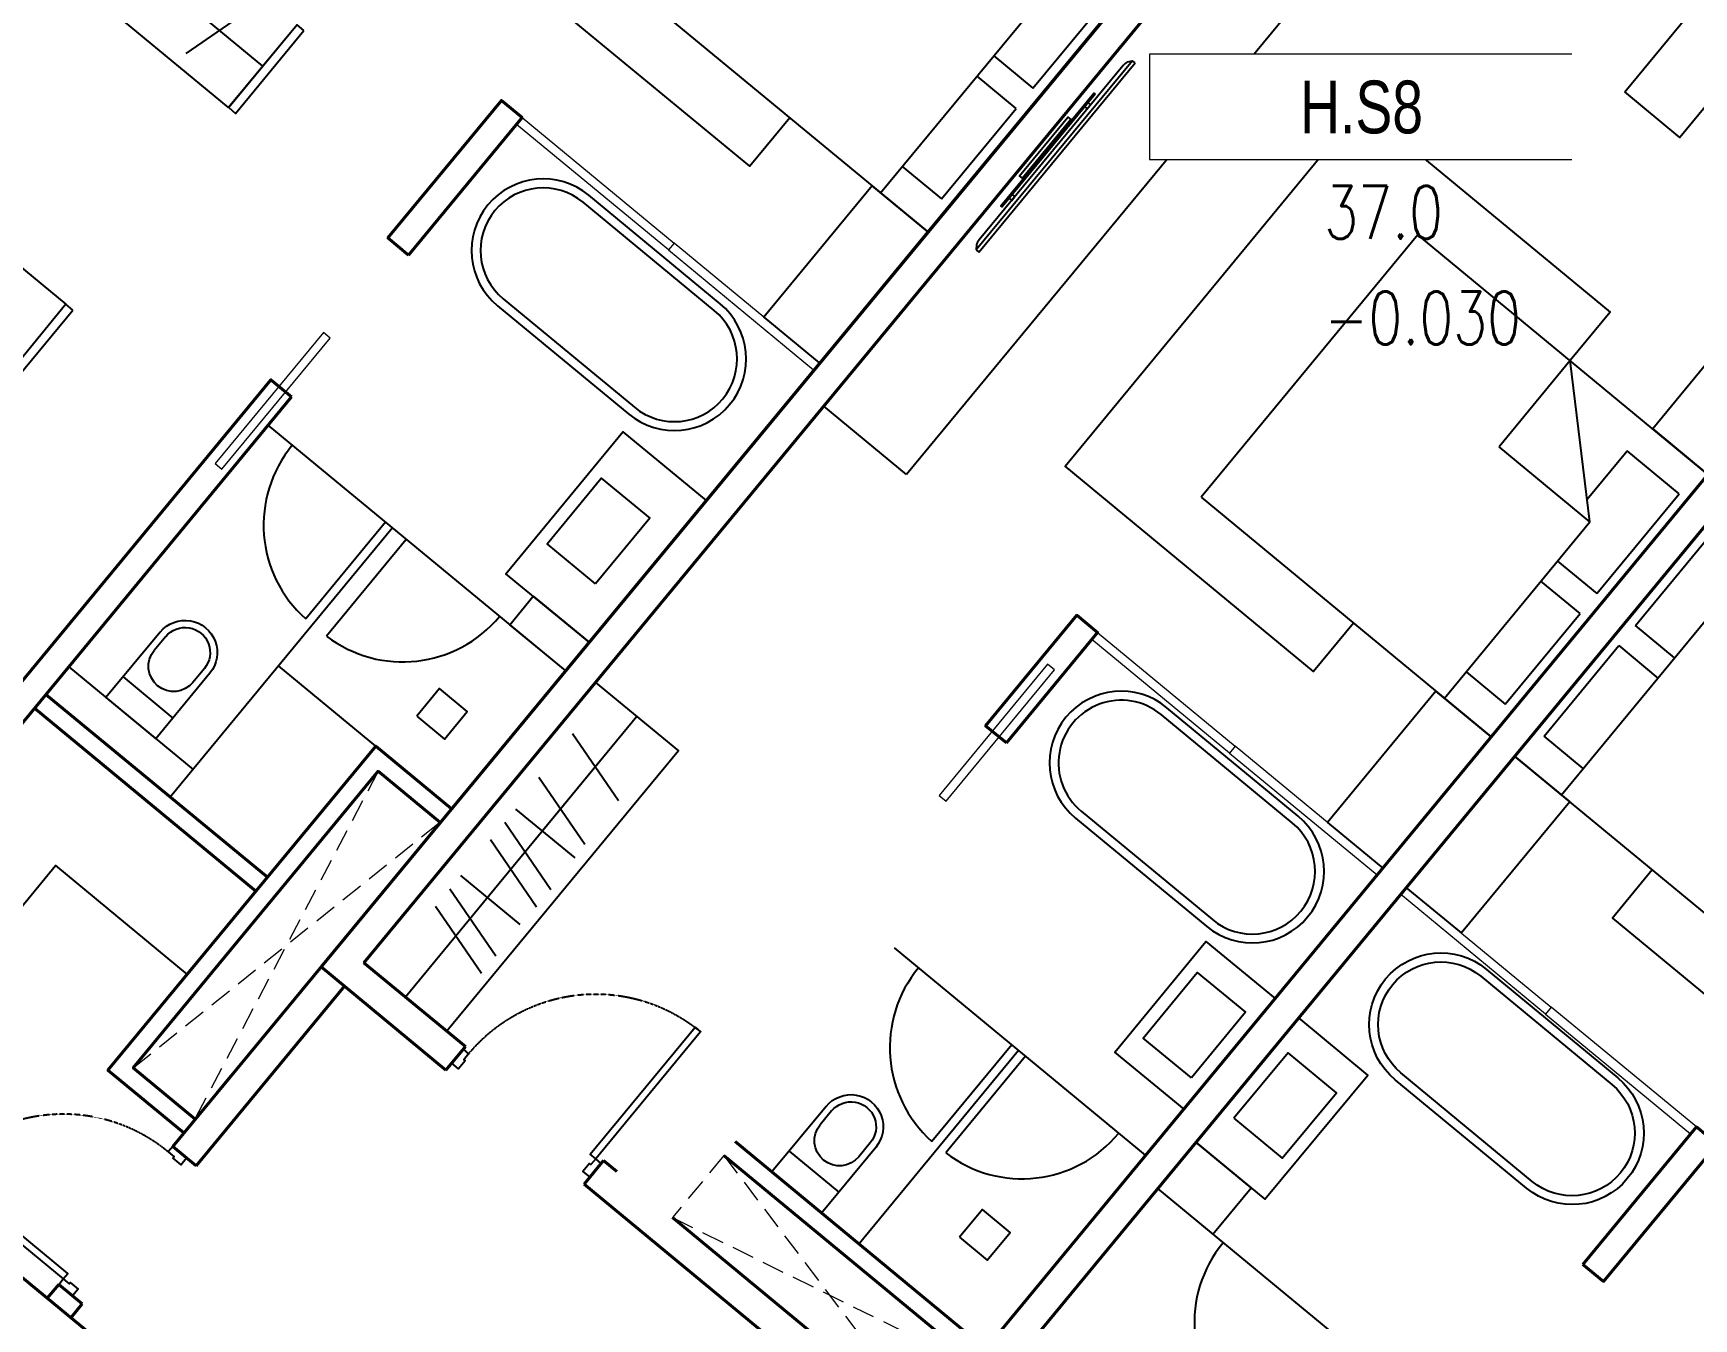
# Model space of a CAD drawing. Header units: millimetres. Extents: x -361611864 to 361244677, y -284134798 to 284403648.
# Drawn here: x -68687 to -59417, y 155407 to 162583 of the extents above; entities that cross this region are included whole.
import ezdxf
from ezdxf.enums import TextEntityAlignment as Align
from ezdxf.xclip import XClip

# ---------------------------------------------------------------- set-up
doc = ezdxf.new("R2010")
doc.units = ezdxf.units.MM
doc.header["$MEASUREMENT"] = 0
doc.header["$XCLIPFRAME"] = 0
doc.set_wipeout_variables(frame=1)
doc.linetypes.add('HIDDEN', pattern=[0.375, 0.25, -0.125])
doc.linetypes.add('TYPICAL 2 +1 BEDROOM FRONT$0$DASHED2', pattern=[9.524999999999999, 6.35, -3.175])
for name, color, linetype in [('A-_FURN----_E-_N', 251, 'Continuous'), ('A-DRAIN', 251, 'Continuous'), ('A-FURNITURE', 251, 'Continuous'), ('A-UNIT', 1, 'Continuous'), ('TYPICAL 1 BEDROOM$0$A-_DOOR----_E-', 32, 'Continuous'), ('TYPICAL 2 +1 BEDROOM FRONT$0$A-_DOOR----_E-', 32, 'Continuous')]:
    doc.layers.add(name, color=color, linetype=linetype)
for name, color, linetype, lineweight in [('A-DOOR', 1, 'Continuous', 9), ('KT-Chuviet', 255, 'Continuous', 15), ('KT-Kich thuoc', 159, 'Continuous', 18), ('KT-lomo nuoc', 3, 'HIDDEN', 5), ('KT-Net cat', 1, 'Continuous', 40), ('KT-Net cua', 87, 'Continuous', 9), ('KT-Net thay', 7, 'Continuous', 15), ('KT-Net truc', 18, 'Continuous', 15)]:
    doc.layers.add(name, color=color, linetype=linetype, lineweight=lineweight)
doc.styles.add('font unicode ccu', font='arial.ttf')
doc.styles.add('ROMANS', font='ROMANS.SHX')

# ---------------------------------------------------------------- blocks, each defined once
blk = doc.blocks.new('bath')
at = {"elevation": -1.073185103658836e-06}
for points in [[(-6268.288765812293, -73045.86497504462, -1), (-6268.288765812293, -73845.86497506325), (-7218.28876571916, -73845.86497506371, -1), (-7218.28876571916, -73045.86497504462)], [(-6268.288765812293, -73095.86497504462, -1), (-6268.288765812293, -73795.86497506371), (-7218.28876571916, -73795.86497506325, -1), (-7218.28876571916, -73095.86497504462)]]:
    blk.add_lwpolyline(points, format="xyb", close=True, dxfattribs=at)
blk = doc.blocks.new('BEDH-1')
for p, q in [((475, -1.054711873393899e-13), (-475, 1.054711873393899e-13)), ((-475, 1.054711873393899e-13), (-475.0000000000002, -1050)), ((-381.8394731497392, -27.72451273631296), (-381.8394731497393, -215.2726866770535)), ((-20.94842891092413, -27.72451273631304), (-381.8394731497392, -27.72451273631296)), ((-20.94842891092416, -169.6087834425271), (-20.94842891092413, -27.72451273631304)), ((379.7956140944734, -27.72451273631313), (52.11540216114371, -27.72451273631306)), ((52.11540216114371, -27.72451273631306), (52.11540216114368, -169.6087834425271)), ((379.7956140944734, -169.6087834425271), (379.7956140944734, -27.72451273631313)), ((474.9999999999998, -1050), (475, -1.054711873393899e-13)), ((-162.6479800441303, -169.608783442527), (-475.0000000000001, -498.4003835124894)), ((474.9999999999999, -169.6087834425272), (-162.6479800441303, -169.608783442527)), ((-162.6479800441303, -169.608783442527), (-162.6479800441303, -498.4003835124894)), ((-206.9290897110478, -215.2726866770535), (-381.8394731497393, -215.2726866770535)), ((-475.0000000000001, -498.4003835124894), (-162.6479800441303, -498.4003835124894)), ((-475.0000000000002, -1050), (474.9999999999998, -1050))]:
    blk.add_line(p, q)
blk = doc.blocks.new('Hotel Module')
at = {"layer": 'A-FURNITURE'}
blk.add_line((4115.162532453767, -2019.968790905259, 2.979288549069363e-06), (2015.162530689879, -2019.995003917662, -0.05002286630529611), dxfattribs=at)
for points, elevation in [([(3714.653815290701, -2355.041149470955), (4114.653356135612, -2355.719046805287), (4115.160914374246, -2020.31023606786), (3715.161373531075, -2019.632338731841)], -1.321960033627556e-09), ([(4114.653356135612, -2355.719046805287), (3614.653907579195, -2354.90557480423), (3613.430003477988, -3254.905450709281), (4113.429452032564, -3255.718922710163)], -1.321960041867493e-09), ([(4036.69099391879, -2592.880189376097), (3686.69131548029, -2592.405664037971), (3686.047316812634, -3067.405227385636), (4036.046995251112, -3067.879752719949)], 9.379878892104392e-07), ([(4115.16043230777, -5150.018985117145), (3715.160432305915, -5150.016926137847), (3715.162492952099, -4199.999102585192), (4115.162492944626, -4200.001161562337)], -2.980796936447472e-06)]:
    blk.add_lwpolyline(points, close=True, dxfattribs=dict(at, elevation=elevation))
at = {"layer": 'A-FURNITURE', "elevation": -2.980796936553291e-06}
blk.add_lwpolyline([(3118.346123889874, -5150.012553133187), (3118.346122764749, -4800.012553129462), (1318.346122766641, -4800.012559868512), (1318.346131107544, -7400.012559762399), (3118.346131101956, -7400.012553027045), (3118.346129982579, -7050.012553133187)], dxfattribs=at)
at = {"layer": 'A-FURNITURE'}
blk.add_arc((2940.176448722785, -2018.619845512847, 0.08440773623640914), 699.9999999999987, 0.0009617760125450447, 87.95424866735075, dxfattribs=at)
at = {"layer": 'KT-Net cat'}
blk.add_line((4114.41687904943, -10099.99825588206), (4115.00386808662, -719.9982953729341), dxfattribs=at)
at = {"layer": 'KT-Net cat', "elevation": -0.05479021315888888}
blk.add_lwpolyline([(2015.162531002163, -3204.905512759578), (1865.162531007772, -3204.905466411554), (1865.162531005953, -4200.000075800752), (2015.162531007794, -4200.000122146826)], close=True, dxfattribs=at)
at = {"layer": 'KT-Net cua'}
for points, elevation in [([(3065.162511341965, -4200.000128455635), (3065.162511342009, -4150.000128455606), (2015.162531007831, -4150.000131713459), (2015.162531005932, -4200.000131715205)], -0.0547902131588404), ([(3065.162511347589, -4200.000128457323), (3065.162511342001, -4150.000128459302), (4115.162491678006, -4150.00013279554), (4115.162491681745, -4200.000132791698)], -0.05479021315884041)]:
    blk.add_lwpolyline(points, close=True, dxfattribs=dict(at, elevation=elevation))
at = {"layer": 'A-FURNITURE'}
blk.add_blockref('bath', (9746.731677098993, 69713.7286465501, -0.07493039716442063), dxfattribs=at)
at = {"layer": 'A-FURNITURE', "xscale": -2.000000000000002, "yscale": 2.000000000000002, "zscale": 2.000000000000002, "rotation": 269.9996115246304}
blk.add_blockref('BEDH-1', (4115.153338149859, -6100.019311636745, -2.9807969288702e-06), dxfattribs=at)
blk = doc.blocks.new('qweewe')
for p, q in [((-226617.649540008, -3043559.718917042, 0.0008727778800783348), (-226617.6495399146, -3043199.718917044, 0.0008727778800783348)), ((-226142.6495399146, -3043199.718917163, 0.0008727778800783348), (-226617.6495399146, -3043199.718917044, 0.0008727778800783348)), ((-226467.6495400079, -3043559.718917079, 0.0008727778800783348), (-226467.6495399145, -3043199.718917081, 0.0008727778800783348)), ((-226142.649539925, -3043239.718917165, 0.0008727778800783348), (-226242.649539925, -3043239.718917139, 0.0008727778800783348)), ((-226142.6495399976, -3043519.718917165, 0.0008727778800783348), (-226242.6495399976, -3043519.718917141, 0.0008727778800783348)), ((-226142.649540008, -3043559.718917165, 0.0008727778800783348), (-226617.649540008, -3043559.718917042, 0.0008727778800783348))]:
    blk.add_line(p, q)
for centre, radius, start, end in [((-226242.6495399613, -3043379.718917141, 0.0008727778800783348), 139.9999999999927, 89.99999998332474, 269.9999999833247), ((-226142.6495399613, -3043379.718917165, 0.0008727778800783348), 179.9999999999927, 269.9999999833247, 89.99999998332474), ((-226142.6495399613, -3043379.718917165, 0.0008727778800783348), 139.9999999999927, 269.9999999833247, 89.99999998332474)]:
    blk.add_arc(centre, radius, start, end)
blk = doc.blocks.new('weqwq333')
blk.add_wipeout([(789.9991194265974, -3.254973069968852e-07), (789.9999072943253, 22.459753119357448), (747.0709751061902, 22.459753119357444), (747.4999072943253, 24.95975311935699), (747.0709751061902, 27.459753119356876), (995.9999072943253, 27.45975311935689), (995.9999072943253, 37.459753119357), (930.999907294326, 37.459753119357), (930.999907294326, 57.459753119357), (1231.8664491169725, 57.459753118988104), (1249.7089296661925, 59.06439810742923), (1266.9787932754527, 63.82683536194902), (1278.4893502848695, 73.1432942404494), (1289.9999072942878, 82.4597531189515), (1289.9999072941914, 102.45975311891728), (-160.00009270580904, 102.45975311950394), (-160.00009270581904, 82.45975311947211), (-148.48953569637888, 73.14329424100924), (-136.9789786872534, 63.826835362552735), (-119.70911507775418, 59.06439810790778), (-101.86663452839275, 57.4597531194338), (198.99990729432534, 57.45975311935696), (198.99990729432534, 37.45975311935696), (133.99990729432488, 37.459753119356954), (133.99990729432488, 27.459753119356844), (382.9288394824605, 27.459753119358677), (382.9288394824605, 22.459753119357426), (339.9999072943251, 22.459753119357423), (339.9991199803412, 0.015785265669614107)]).dxf.layer = 'A-DRAIN'
at = {"layer": 'A-DRAIN'}
for p, q in [((-160.0000927059446, 102.4597531193867), (-160.0000927057117, 82.45975311938673)), ((1289.999907294055, 102.4597531189211), (-160.0000927059446, 102.4597531193867)), ((-160.0000927059446, 102.4597531193867), (-160.0000927057117, 82.45975311938673)), ((1289.999907294055, 82.45975311892107), (1289.999907294055, 102.4597531189211)), ((1289.999907294055, 82.45975311892107), (1289.999907294055, 102.4597531189211)), ((-160.0000927057117, 82.45975311938673), (1289.999907294055, 82.45975311892107)), ((-136.9789786871988, 63.8268353624735), (-160.0000927057117, 82.45975311938673)), ((-101.8666345283855, 57.45975311938673), (1231.866449116962, 57.45975311892107)), ((1266.97879327531, 63.82683536177501), (1289.999907294055, 82.45975311892107))]:
    blk.add_line(p, q, dxfattribs=at)
for points in [[(133.9999072942883, 37.4597531191539), (995.9999072942883, 37.4597531191539), (995.9999072945211, 27.45975311938673), (133.9999072945211, 27.45975311938673)], [(198.9999072942883, 57.45975311938673), (228.9999072940554, 57.45975311938673), (228.9999072942883, 37.45975311938673), (198.9999072942883, 37.4597531191539)], [(339.9999072942883, 22.4597531191539), (789.9999072942883, 22.4597531191539), (789.9991194263566, -3.254972398281097e-07), (339.9991199802607, 0.01578526548109949)], [(930.9999072942883, 57.4597531191539), (900.9999072945211, 57.4597531191539), (900.9999072942883, 37.45975311938673), (930.9999072945211, 37.4597531191539)]]:
    blk.add_lwpolyline(points, close=True, dxfattribs=at)
for centre, radius, start, end in [((-101.8666345283855, 157.4597531193867), 99.99999999999999, 249.4439547730391, 270), ((389.9999072940554, 24.9597531191539), 7.499999999999999, 160.5287793647328, 199.4712206352672), ((389.9999072940554, 24.9597531191539), 7.499999999999999, 340.5287793647328, 19.47122063526717), ((739.9999072945211, 24.9597531191539), 7.499999999999999, 160.5287793647328, 199.4712206352672), ((739.9999072945211, 24.9597531191539), 7.499999999999999, 340.5287793647328, 19.47122063526717), ((1231.866449116962, 157.4597531189211), 99.99999999999999, 270, 290.5560452225344)]:
    blk.add_arc(centre, radius, start, end, dxfattribs=at)
blk = doc.blocks.new('*U30')
at = {"layer": 'TYPICAL 2 +1 BEDROOM FRONT$0$A-_DOOR----_E-'}
for points in [[(79.99999999912372, 920), (39.9999999991237, 920), (39.99999999912325, 0), (79.99999999912325, 0)], [(0, 0), (0, 0), (0, 0), (39.99999999912325, 0), (39.99999999912325, -42), (49.99999999912689, -42), (49.99999999912689, -100), (0, -100), (0, -100), (0, -100)], [(1000, 0), (1000, 0), (1000, 0), (960.0000000008731, 0), (960.0000000008731, -42), (950.0000000008731, -42), (950.0000000008731, -100), (1000, -100), (1000, -100), (1000, -100)]]:
    blk.add_lwpolyline(points, close=True, dxfattribs=at)
at = {"layer": 'TYPICAL 2 +1 BEDROOM FRONT$0$A-_DOOR----_E-', "color": 8, "linetype": 'TYPICAL 2 +1 BEDROOM FRONT$0$DASHED2', "ltscale": 0.1}
blk.add_arc((39.99999999912325, 0), 920.0000000017498, 0, 90, dxfattribs=at)
blk = doc.blocks.new('*U1273')
at = {"layer": 'KT-lomo nuoc', "ltscale": 500}
for p, q in [((1209.830551216802, 1465.019725643951), (346.9805580070165, -286.5481118142145)), ((1556.811109223819, 1178.480910882075), (1.734723475976807e-18, -0.009297052340116354))]:
    blk.add_line(p, q, dxfattribs=at)
blk.add_lwpolyline([(1209.830551216802, 1465.019725643951), (1556.811109223819, 1178.480910882075), (346.9805580070165, -286.5481118142145), (1.734723475976807e-18, -0.009297052340116354)], close=True, dxfattribs=at)
blk = doc.blocks.new('Studio Spe.')
at = {"layer": 'A-FURNITURE'}
for p, q in [((1763.459858232294, 1396.8958484389), (1187.86734652624, 699.9119552074117)), ((1402.999376411666, 1303.470919396437), (1659.972133425181, 928.5240514380275)), ((1569.921685344656, 1162.545482621237), (470.8331231817428, -168.3518076587934)), ((1215.957741716062, 1059.39776829601, -0.1498657787379697), (1472.930498727714, 684.4509003479616, -0.1498657787379696)), ((1085.446568896179, 880.9804036632995, -0.1498657787379696), (1415.644593770732, 608.2946154475794, -0.1498657787379696)), ((1024.835398805444, 807.5857145570335, -0.1498657787379697), (1281.808155817096, 432.6388466024655, -0.1498657787379698)), ((944.9367797366576, 710.8356551608886, -0.1498657787379698), (1201.909536752035, 335.8887872039923, -0.1498657787379696)), ((778.5536838314729, 509.3606534673017, -0.1498657787379697), (1108.751708702301, 236.6748652528622, -0.1498657787379697)), ((717.9425137388753, 435.9659643596387, -0.1498657787379698), (974.9152707505273, 61.01909640646772, -0.1498657787379696)), ((638.0438946700888, 339.2159049660549, -0.1498657787379696), (895.0166516836034, -35.73096299223835, -0.1498657787379697)), ((4603.066673672816, -1051.764142067957), (3201.047615318064, 105.9252765817218, -1.852717659790763e-06)), ((3855.53992129871, -434.5790462324512, -4.852248700690376e-07), (3410.078733163042, -973.9669677389902, -4.852248700680693e-07)), ((3894.089636848803, -466.4148488961509, 0.1015206801559818), (3003.362951476214, -1546.508168560395, 0.04470892641004218)), ((3932.644528200937, -498.2569827102707, 4.126179181815274e-06), (3487.183340065269, -1037.644904212619, 4.126179181816249e-06))]:
    blk.add_line(p, q, dxfattribs=at)
for points in [[(3268.471142744209, 2747.848676223191), (2805.847404159169, 3129.900009800796), (5002.519282463501, 5790.192380072898), (5465.143021046679, 5408.141046495293)], [(8342.453914174315, 3476.890198650071), (8034.029899877933, 3731.595179781201), (7433.781619742018, 3004.228264820063), (7742.205634029087, 2749.523283689399)], [(239.5149746768002, 22.67650535819121), (1532.136992282351, 1587.928057285433), (1994.773289305274, 1205.871431251697), (702.1512716941361, -359.3801206775242)], [(6532.360914565128, 1284.505961339222), (6223.936900272471, 1539.210942473263), (5618.99903899568, 806.6919672468212), (5927.423053279024, 551.9869861159241)], [(4817.366225058504, -793.4849118235288), (4431.320279594802, -475.7292851489037), (4939.894552693062, 141.8088445945177), (5325.940498153039, -175.9467820776626)]]:
    blk.add_lwpolyline(points, close=True, dxfattribs=at)
for points, elevation in [([(7277.480829229578, 4884.420514027239), (7755.056181794032, 5462.712639706675), (8063.478648822755, 5208.005785005284), (7585.903830306605, 4629.713218289544)], 8.046148258777188e-08), ([(4859.488852020644, -620.129852002603), (4589.317072861188, -397.6276950981701), (4891.284285648086, -30.96599500288721), (5161.456064803817, -253.4681519089499)], 8.354345386375816e-07), ([(3564.381858954293, -1508.831900815305), (3718.5932105557, -1636.185185175913), (3845.946494910953, -1481.973833572411), (3691.735143309546, -1354.620549211686)], 0.1012006269257634)]:
    blk.add_lwpolyline(points, close=True, dxfattribs=dict(at, elevation=elevation))
blk.add_lwpolyline([(5763.756409914669, 1919.238882286591), (5540.888161416602, 1649.369017700315), (4152.986001299199, 2795.548582139774), (5808.578704349202, 4800.29614756105), (7196.480864468467, 3654.116583120311), (6973.612616037455, 3384.246718614595)], dxfattribs=at)
for centre, start, end in [((3874.816073024733, -450.4985303521971, -4.852248700706473e-07), 140.4479180435475, 228.4012049670617), ((3913.368376474915, -482.3374985905248, 4.12617918181689e-06), 232.4946311991508, 320.4479180435475)]:
    blk.add_arc(centre, 700.0000000000001, start, end, dxfattribs=at)
at = {"layer": 'KT-Net cat'}
for p, q in [((0, 0), (6431.34086022561, 7787.673255855829)), ((6562.594937571557, 7679.278914824594), (239.5043164718372, 22.68538732806337)), ((697.1913697599375, -575.7721542143263), (0, 0)), ((239.5043164718372, 22.68538732806337), (805.4416395190638, -444.6924872358213)), ((3711.587695464405, -2131.389210273774), (2311.807626456575, -975.3983060523169)), ((1576.498397518648, -1081.458909029083), (1468.247762256913, -1212.539018593787)), ((3713.322570934426, -2262.514187545865), (2248.13091406686, -1052.503923871263)), ((1468.247762256913, -1212.539018593787), (3318.526951933076, -2740.569016218593, 4.280155660956498e-06)), ((3426.777365180751, -2609.489467731037), (1961.585708313185, -1399.479204056435))]:
    blk.add_line(p, q, dxfattribs=at)
at = {"layer": 'KT-Net cat', "elevation": -0.05478723236196002}
blk.add_lwpolyline([(3825.51994828874, 1250.15135230677), (3709.861523153551, 1345.666422819369), (4219.334908251389, 1962.584775479278), (4334.99333338844, 1867.069704966561)], close=True, dxfattribs=at)
at = {"layer": 'KT-Net cat'}
for points in [[(805.4389979548287, -444.6956858902122), (697.1887281901145, -575.7753528744215)], [(1650.931182922475, -1142.928130498098), (1576.498420503689, -1081.458881196857)]]:
    blk.add_lwpolyline(points, dxfattribs=at)
at = {"layer": 'KT-Net cua'}
for points, elevation in [([(5103.403842069209, 1232.488843145082), (5071.565520981327, 1193.936005243682), (4303.155108725827, 1828.516984058282), (4334.993429817434, 1867.069821958517)], -0.05478723236191154), ([(3450.546157585486, 957.7475486163457), (3489.098995488166, 925.9092275249714), (4094.027096204489, 1658.413147635729), (4055.474258303671, 1690.251468724542)], -0.064841666244259), ([(5103.403842072934, 1232.488843141589), (5071.565520981327, 1193.936005242518), (5895.531356631691, 513.47688786441), (5927.369677723298, 552.0297257646453)], -0.05478723236191156)]:
    blk.add_lwpolyline(points, close=True, dxfattribs=dict(at, elevation=elevation))
at = {"layer": 'A-DOOR', "xscale": -1, "rotation": 320.4491154815645}
blk.add_blockref('*U30', (1563.76290924949, -1096.87995901471), dxfattribs=at)
at = {"layer": 'A-FURNITURE', "xscale": 2, "yscale": 2, "zscale": 2, "rotation": 230.4492683390194}
blk.add_blockref('BEDH-1', (7137.283753197145, 2017.014650528086), dxfattribs=at)
at = {"layer": 'A-FURNITURE'}
for name, p, xscale, rotation in [('bath', (-36735.51769296639, -60088.73181482905, -0.07492741636749173), -1.000000000000005, 140.4488798636498), ('qweewe', (2493547.021101188, -1764488.076473022, -0.0008727778802737015), -0.9999999999999992, 230.4479180888544)]:
    blk.add_blockref(name, p, dxfattribs=dict(at, xscale=xscale, rotation=rotation))
at = {"layer": 'KT-lomo nuoc', "linetype": 'HIDDEN', "xscale": -0.9999999999999999, "rotation": 10.89765347559021}
blk.add_blockref('*U1273', (3713.113567825545, -2262.379360660067, -3.449367394837283e-08), dxfattribs=at)
at = {"layer": 'A-FURNITURE', "xscale": 0.9450000000000002, "yscale": 0.9450000000000002, "zscale": 0.9450000000000002, "rotation": 230.4511390582307}
blk.add_blockref('weqwq333', (4373.802924492978, 4991.630223403918), dxfattribs=at)
at = {"layer": 'KT-Net cat'}
blk.add_line((9684.003850070381, 5101.501700096793), (3711.587695464405, -2131.389210273774), dxfattribs=at)
blk = doc.blocks.new('hfggfh')
at = {"layer": 'KT-Net cat'}
blk.add_lwpolyline([(-0.2576437815150712, 10100.03110457523), (2.91038304567337e-11, 2.91038304567337e-11), (-3050.298886506062, 0.07545698253670707)], dxfattribs=at)
blk = doc.blocks.new('*U249')
at = {"layer": 'TYPICAL 2 +1 BEDROOM FRONT$0$A-_DOOR----_E-'}
for points in [[(79.99999999912372, 920), (39.9999999991237, 920), (39.99999999912325, 0), (79.99999999912325, 0)], [(0, 0), (0, 0), (0, 0), (39.99999999912325, 0), (39.99999999912325, -42), (49.99999999912689, -42), (49.99999999912689, -100), (0, -100), (0, -100), (0, -100)], [(1000, 0), (1000, 0), (1000, 0), (960.0000000008731, 0), (960.0000000008731, -42), (950.0000000008731, -42), (950.0000000008731, -100), (1000, -100), (1000, -100), (1000, -100)]]:
    blk.add_lwpolyline(points, close=True, dxfattribs=at)
at = {"layer": 'TYPICAL 2 +1 BEDROOM FRONT$0$A-_DOOR----_E-', "color": 8, "linetype": 'TYPICAL 2 +1 BEDROOM FRONT$0$DASHED2', "ltscale": 0.1}
blk.add_arc((39.99999999912325, 0), 920.0000000017498, 0, 90, dxfattribs=at)
blk = doc.blocks.new('*U1281')
at = {"layer": 'KT-lomo nuoc', "ltscale": 500}
for p, q in [((284.5713188457823, 344.5887466296645), (1655.465466220639, -1367.103509173827)), ((1940.036785066422, -1022.505465491823), (1.734723475976807e-18, -0.009297052340116354))]:
    blk.add_line(p, q, dxfattribs=at)
blk.add_lwpolyline([(284.5713188457823, 344.5887466296645), (1940.036785066422, -1022.505465491823), (1655.465466220639, -1367.103509173827), (1.734723475976807e-18, -0.009297052340116354)], close=True, dxfattribs=at)
blk = doc.blocks.new('Hotel-Studio+')
at = {"layer": 'A-_FURN----_E-_N', "color": 8, "ltscale": 5}
for points in [[(1976.910401215951, 6298.377780819952), (1976.748106265586, 3751.122432915843)], [(4001.71023391388, 3700.519380972226), (4001.708286505309, 3700.51938096853), (4001.643965440046, 3750.130421607173), (3401.648844612908, 3750.13042160531), (3401.830914882521, 5882.409702602308)]]:
    blk.add_lwpolyline(points, dxfattribs=at)
at = {"layer": 'A-FURNITURE'}
for p, q in [((3920.172782227572, 4001.309247762314), (3483.278509494063, 4126.782536110259)), ((425.7050439422601, 2451.033834943257), (425.7058784501423, 1551.033834943199)), ((2175.839428886189, 298.3629401506041), (2175.702513292912, 2451.035457595775)), ((2174.329402007686, 1601.021538275876), (1474.775973111915, 1601.032632423216)), ((2175.011067081767, 1551.030216609739), (225.5620077090134, 1551.158513161994)), ((1175.970539694739, 847.848956226022), (1176.020024128637, 1551.095961906249)), ((2174.321322160002, 1451.021538710571), (1474.767893267941, 1451.032632865303))]:
    blk.add_line(p, q, dxfattribs=at)
for points in [[(3701.66825758497, 3750.130449936085), (3701.989792735767, 6225.780313768773)], [(5351.720701206563, 1297.962406209175), (5001.720701206621, 1297.962082796148), (5001.712969223212, 3225.03517317248), (7601.712969120767, 3225.037575632741), (7601.720701102327, 1297.964485260018), (7251.720701206592, 1297.964161854645)], [(-1120.693432648404, 2451.062311188143), (-1120.777847928082, 1801.109480168263), (-476.6302655235631, 1801.05064894192), (-476.7726215737493, 848.2751499128062), (126.5595585612318, 848.162006636383)], [(2381.45605760382, 298.3629401506332), (2380.605451572861, 899.9961692936486), (3406.612545199838, 901.2209080367466), (3407.43242780061, 298.4753778104787), (2381.425334167987, 297.2506390617636), (2381.423812360823, 298.3629521236289)], [(2175.670479477703, 298.362940152525), (2174.99348528136, 701.0349964484922), (2380.741118960243, 701.5443637169665), (2381.418976880057, 298.3629401487124)], [(2381.418976880057, 298.3629401487124), (2175.671343199356, 297.8535728820716)]]:
    blk.add_lwpolyline(points, dxfattribs=at)
for points in [[(1450.298237798896, 776.7194164213142), (1450.298423241969, 576.7194164213724), (1650.298423241969, 576.7196018644026), (1650.29823779891, 776.7196018662071)], [(2656.584066882875, 478.0470504875993), (2656.10921701249, 828.0467284884071), (3131.108779763948, 828.6911675877636), (3131.58362962323, 478.6914895944064)], [(5351.728057470333, 301.1480977985775), (5351.725627597596, 701.1480977986357), (4401.707804044854, 701.145156266517), (4401.710233913895, 301.1451562739676)]]:
    blk.add_lwpolyline(points, close=True, dxfattribs=at)
for centre, start, end in [((2174.329005532491, 1576.021538279543), 89.99909137139694, 177.9523782409713), ((2174.321718631429, 1476.021538703179), 182.04580440632, 269.999091371397)]:
    blk.add_arc(centre, 700.0000000000001, start, end, dxfattribs=at)
at = {"layer": 'KT-Net cat'}
for p, q in [((-2268.559141499514, 299.0032817508327), (-2368.569108264433, 299.0348688441445)), ((-2268.55914399882, 298.995368451695), (-2268.612836703513, 128.9953769307467)), ((-1268.559179057745, 298.7305707407068), (-1268.612885384049, 128.6874507911562)), ((10005.39330247819, 295.1698115140316), (-1268.559200411226, 298.7305705276085)), ((-2268.612834204148, 129.0032902299426), (-2368.622800969082, 129.0348773233709)), ((31.2147633581917, 128.2769139350276), (-1268.612885384064, 128.6874507911853))]:
    blk.add_line(p, q, dxfattribs=at)
for points in [[(2380.610400375503, 2451.035647591227), (2380.603720978048, 2601.03564801102), (-1171.113058268878, 2601.21506652463), (-1171.106378867698, 2451.215066100995)], [(3406.619131884101, 2451.144195107452), (3406.612452482965, 2601.144195527246), (4401.707061868277, 2601.145118205284), (4401.713741271349, 2451.145117787295)]]:
    blk.add_lwpolyline(points, close=True, dxfattribs=at)
for points in [[(126.5595585612173, 848.1620066364121), (126.6447681965801, 2451.157359414094)], [(226.5595584199473, 848.1566909855464), (226.6447680552665, 2451.152043763286)], [(1175.954157914472, 301.0018355934299), (1175.97053969471, 847.848956226022), (-1170.858407522101, 848.590177401551), (-1171.032083126483, 298.7044627658324)], [(1075.954157959335, 301.0048312716535), (1075.967544917658, 747.8805361296108), (-1070.889996453741, 748.558598445321), (-1071.03208811424, 298.6728788218752)]]:
    blk.add_lwpolyline(points, dxfattribs=at)
at = {"layer": 'KT-Net cua'}
for points in [[(1820.796090478165, 2543.362984460255), (1820.796136839446, 2493.362984456588), (2770.796136843157, 2493.363865329389), (2770.796090480057, 2543.363865327497)], [(4401.708227213618, 1351.145137871034), (4351.70822721922, 1351.145091511658), (4351.713750834169, 2451.145071427862), (4401.713750836047, 2451.145117789158)], [(4401.708227219235, 1351.145137871092), (4351.70822721548, 1351.145091513579), (4351.709205148887, 301.1451111757196), (4401.709205148916, 301.1451575387036)]]:
    blk.add_lwpolyline(points, close=True, dxfattribs=at)
at = {"layer": 'TYPICAL 1 BEDROOM$0$A-_DOOR----_E-'}
for points in [[(1976.791560890299, 3701.252460858203), (1976.70465163904, 3751.252385327942), (1377.515394261252, 3750.505680317408), (1377.602303516294, 3700.505755849561)], [(4001.753688542318, 3700.519475667155), (4001.666779285457, 3750.519400129502), (3401.669735886273, 3749.741499741038), (3401.756645141257, 3699.741575269436)]]:
    blk.add_lwpolyline(points, close=True, dxfattribs=at)
at = {"layer": 'A-DOOR', "rotation": 359.9848282085617}
blk.add_blockref('*U249', (-2268.559143998893, 298.9953682318446), dxfattribs=at)
at = {"layer": 'A-FURNITURE', "xscale": 1.999999999999997, "yscale": 1.999999999999997, "zscale": 1.999999999999997, "rotation": 180.0004416017682}
blk.add_blockref('BEDH-1', (6301.728383980866, 301.15607282368), dxfattribs=at)
at = {"layer": 'A-FURNITURE', "xscale": -1}
for name, p, rotation in [('bath', (-69541.69843210447, -5330.492562951142), 90.00005312639856), ('qweewe', (226995.0902989687, -3041382.278607444), 179.9990913516032)]:
    blk.add_blockref(name, p, dxfattribs=dict(at, rotation=rotation))
at = {"layer": 'KT-lomo nuoc', "linetype": 'HIDDEN', "xscale": -0.9999999999999999, "rotation": 320.4413852148147}
blk.add_blockref('*U1281', (1075.954157959335, 301.0048312716535), dxfattribs=at)
blk = doc.blocks.new('TAG CAO DO SAN')
blk.add_wipeout([(1526701.778855525, -266095.2298759429), (1527644.6359120198, -266095.2298759429), (1527644.6359120198, -266566.65840419114), (1526701.778855525, -266566.65840419114)]).dxf.layer = 'KT-Net thay'
at = {"layer": 'KT-Net thay', "flags": 128}
blk.add_lwpolyline([(1526701.778855525, -266095.2298759429), (1526701.778855525, -266566.6584041911), (1527644.63591202, -266566.6584041911), (1527644.63591202, -266095.2298759429)], close=True, dxfattribs=at)
for points in [[(1526701.778855525, -266330.9441400666), (1527644.63591202, -266330.9441400666)], [(1526701.778855525, -266566.6584041911), (1527644.63591202, -266566.6584041911)]]:
    blk.add_lwpolyline(points, dxfattribs=at)
at = {"layer": 'KT-Chuviet', "color": 31, "style": 'ROMANS', "width": 0.75}
blk.add_text('DTTT:', height=117.8571320618522, dxfattribs=at).set_placement((1526748.92170835, -266507.8139601254))
at = {"layer": 'KT-Chuviet', "color": 31, "style": 'font unicode ccu', "width": 0.75}
blk.add_attdef('TÊNPHÒNG', text='', height=117.85713, dxfattribs=at).set_placement((1527175.308820772, -266213.4467624734), align=Align.MIDDLE_CENTER)
at = {"layer": 'KT-Chuviet', "color": 31, "ltscale": 15, "style": 'ROMANS', "width": 0.75, "flags": 8}
blk.add_attdef('CAO-DO', (1527091.943339912, -266507.7298381611), '', height=117.8571320618522, dxfattribs=at)

msp = doc.modelspace()

# ---------------------------------------------------------------- block references
at = {"layer": 'A-UNIT', "rotation": 140.4487736261905}
msp.add_blockref('Hotel Module', (-60523.21576876205, 151956.1621538288), dxfattribs=at)

# ---------------------------------------------------------------- next in the draw order: block references
at = {"layer": 'A-UNIT'}
msp.add_blockref('Studio Spe.', (-67079.99231260669, 157371.00210362), dxfattribs=at)

# ---------------------------------------------------------------- next in the draw order: block references
at = {"layer": 'KT-Kich thuoc', "rotation": 50.44882673721455}
msp.add_blockref('hfggfh', (-65520.96221436613, 152971.2618748177), dxfattribs=at)

# ---------------------------------------------------------------- next in the draw order: block references
at = {"layer": 'A-UNIT', "rotation": 50.4562682607755}
msp.add_blockref('Hotel-Studio+', (-66869.96465297337, 157157.086918099), dxfattribs=at)

# ---------------------------------------------------------------- next in the draw order: block references
at = {"layer": 'KT-Net truc'}
ref = msp.add_blockref('TAG CAO DO SAN', (-3879209.685621483, 827704.9152942114), dxfattribs=dict(at, xscale=2.5, yscale=2.5, zscale=2.5))
XClip(ref).set_block_clipping_path([(1526674.1636322693, -266330.944140067), (1527644.6359120195, -266095.2298759429)])
ref.add_attrib('CAO-DO', '37.0', (-61479.82727170314, 161435.5906988087), dxfattribs={"layer": 'KT-Chuviet', "color": 31, "ltscale": 15, "height": 294.6428301546305, "style": 'ROMANS', "width": 0.7500000000000001})
ref.add_attrib('CAO-DO', '-0.030', (-61479.82727170314, 160846.3050384994), dxfattribs={"layer": 'KT-Chuviet', "color": 31, "ltscale": 15, "height": 294.6428301546305, "style": 'ROMANS', "width": 0.7500000000000001})
ref.add_attrib('TÊNPHÒNG', 'H.S8', dxfattribs={"layer": 'KT-Chuviet', "color": 31, "height": 294.642825, "style": 'font unicode ccu', "width": 0.7500000000000001}).set_placement((-61271.41356955198, 162171.2983880278), align=Align.MIDDLE_CENTER)

# ---------------------------------------------------------------- next in the draw order: hatches: boundary and pattern name
at = {"layer": 'KT-Kich thuoc', "true_color": 0x20af0d}
h = msp.add_hatch(dxfattribs=at)
h.set_pattern_fill('CROSS', color=84, scale=1000)
h.set_pattern_definition([(0, (0, 0), (250, 250), [125, -375]), (90, (62.5, -62.5), (-250, 250), [125, -375])])
edge = h.paths.add_edge_path()
edge.add_line((-27841.71013185713, 187198.4386692968), (-25783.25847165851, 194482.118925906))
edge.add_arc((-21472.11548767757, 193263.740424917), 4480.000000000018, 142.8685543266618, 164.2190989361668, ccw=False)
edge.add_line((-25043.80780658876, 195968.0728710173), (-25339.73391340306, 196051.6931539736))
edge.add_line((-25339.73391340306, 196051.6931539736), (-26090.85659081727, 196263.9390132403))
edge.add_line((-26090.85659081727, 196263.9390132403), (-38906.70411293657, 185379.7733217537))
edge.add_arc((-36226.1390875362, 181786.3988827993), 4483.053503353503, 126.7219930222147, 164.4579539496586)
edge.add_line((-40545.26562861755, 182987.6127005921), (-46258.28762768471, 162606.6525528931))
edge.add_arc((-51423.16793500824, 163929.5506503303), 5331.608384454104, 337.80778221801756, 345.633493196587, ccw=False)
edge.add_line((-46486.51498765015, 161915.7220472654), (-35837.61479313328, 158906.6463796136))
edge.add_line((-35837.61479313328, 158906.6463796136), (-35728.70518654591, 159292.0695656238))
edge.add_line((-35728.70518654591, 159292.0695656238), (-30995.80530198436, 176035.2632194264))
edge.add_line((-30995.80530198436, 176035.2632194264), (-30995.70865344262, 176035.6052841294))
edge.add_line((-30995.70865344262, 176035.6052841294), (-30996.39979918726, 176035.8006098514))
edge.add_line((-30996.39979918726, 176035.8006098514), (-27841.71013185713, 187198.4386692968))
edge = h.paths.add_edge_path(flags=17)
edge.add_line((-35897.23389000824, 158923.4930370577), (-46486.51498765015, 161915.7220472654))
edge.add_arc((-51423.16793500828, 163929.5506503309), 5331.608384454389, 266.2099725567908, 337.807782218011, ccw=False)
edge.add_line((-51775.58846541011, 158609.6025551954), (-45981.20057361183, 153824.7217199504))
edge.add_arc((-50130.63196225634, 148898.5878013517), 6440.852135629018, -19.686780200342184, 49.89155256608211, ccw=False)
edge.add_line((-44066.25860006275, 146728.8062554458), (-39617.55603148561, 145530.4714576124))
edge.add_line((-39617.55603148561, 145530.4714576124), (-35897.23389000824, 158923.4930370577))
edge = h.paths.add_edge_path()
edge.add_line((-11676.18871888716, 172694.7616430652), (-25135.42639159501, 125063.4776340275))
edge.add_arc((-29150.20283791109, 125739.4319521901), 4071.282863439608, 275.8622490980104, 350.4429365882365, ccw=False)
edge.add_line((-28734.37370229396, 121689.4405590994), (-41042.91920732247, 120522.5911615308))
edge.add_arc((-41412.07341863842, 124515.3650706628), 4009.802778339249, 170.5037172885795, 275.28229736391353, ccw=False)
edge.add_line((-45366.92709300912, 125176.9168339389), (-42950.88651884146, 133727.1191171391))
edge.add_line((-42950.88651884146, 133727.1191171391), (-46691.10785152774, 134783.9985910118))
edge.add_line((-46691.10785152774, 134783.9985910118), (-50171.72755566213, 130569.3422789823))
edge.add_arc((-52177.2800687591, 132225.6020264204), 2601.045411709193, 230.4488267483124, 320.4488407911079, ccw=False)
edge.add_line((-53833.54030774412, 130220.0499192612), (-62009.37006766518, 136971.9571397159))
edge.add_line((-62009.37006766518, 136971.9571397159), (-62570.95827074128, 136918.4659223755))
edge.add_line((-62570.95827074128, 136918.4659223755), (-72783.81352349985, 124547.2278850183))
edge.add_arc((-61935.74537502733, 108739.9153915205), 19171.63818824557, 43.41236640248752, 124.46060069988229, ccw=False)
edge.add_arc((-40250.62654649861, 129594.6394564609), 10916.07653138368, 224.7060134176052, 242.5853658146172)
edge.add_arc((-36103.8964652721, 141714.5103115688), 23660.47583860573, 247.1895496338896, 269.6104141966199)
edge.add_arc((-36264.77593209171, 140107.0460244096), 22052.46459494872, 270.0000000000035, 292.157632464481)
edge.add_arc((-36264.77593209782, 140107.0460244027), 22052.46459494458, 292.1576324645025, 315.7855175405214)
edge.add_line((-20459.0167306494, 124728.8416176095), (-10071.22780668549, 161364.0313059642))
edge.add_arc((-13707.75924463442, 162619.8030490486), 3847.2488312975, 340.9491165165019, 371.4286955664679)
edge.add_arc((-136641.3481752082, 144535.257764711), 128098.5899087839, 8.460518137906117, 12.69886068744781)

doc.saveas('drawing.dxf')
